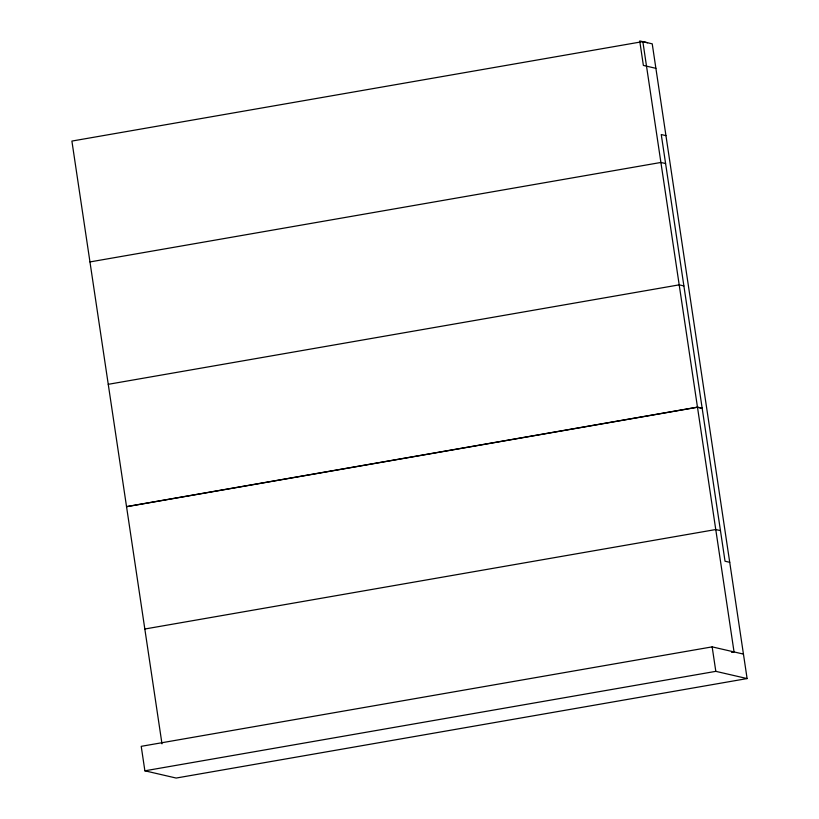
<?xml version="1.0" encoding="UTF-8"?>
<svg xmlns="http://www.w3.org/2000/svg" width="819" height="819" viewBox="0 0 819 819"><rect width="100%" height="100%" fill="white"/><g stroke="black" fill="none" stroke-linecap="round" stroke-linejoin="round"><path stroke-width="1.23" d="M647.542 42.762L642.843 41.595L71.898 141.073L161.988 743.836M89.967 261.926L660.902 162.459L665.591 163.544M108.262 384.316L679.197 284.848L683.885 285.933M126.535 506.623L697.471 407.145L702.159 408.231M126.546 506.705L697.481 407.238L702.18 408.323M144.83 629.012L715.765 529.535L720.454 530.62M743.437 654.094L712.151 646.867L141.216 746.334L144.881 770.812L176.157 778.05L747.102 678.572L652.231 43.847L639.721 40.95L643.376 65.428L655.896 68.325M731.531 652.364L734.049 651.924L642.843 41.595M144.881 770.812L715.816 671.345L747.102 678.572M665.949 135.637L661.261 134.551L725.03 561.22L729.719 562.305M712.151 646.867L715.816 671.345"/></g></svg>
